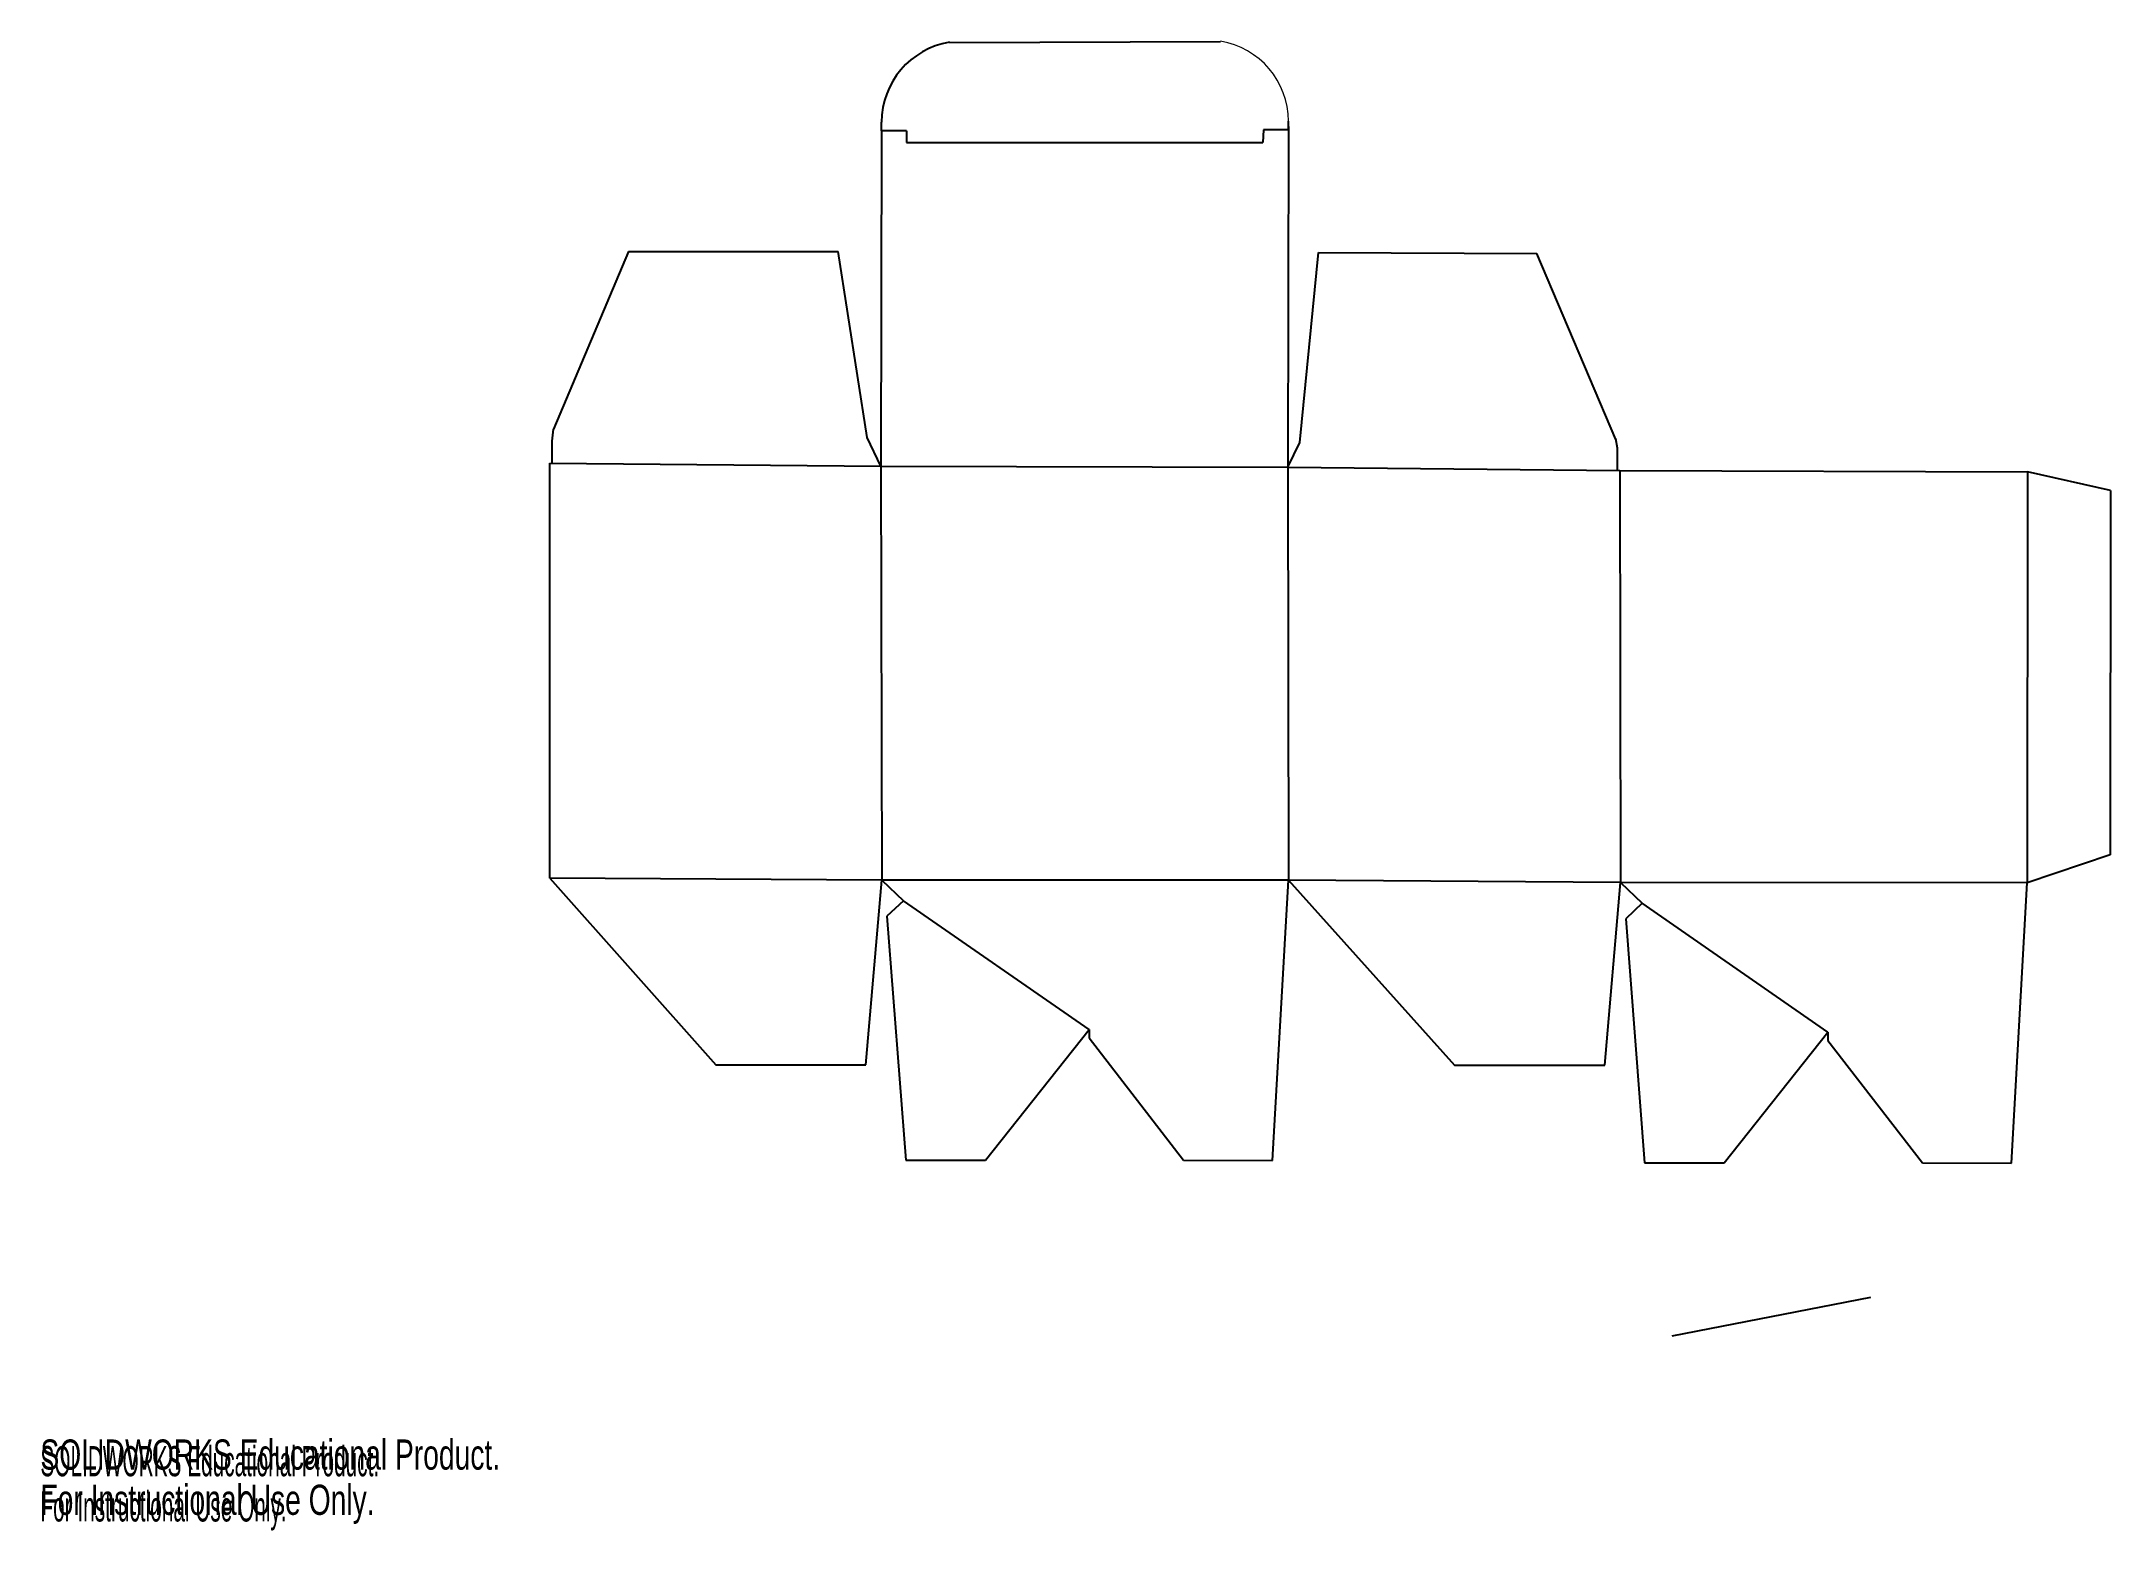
# Model space of a CAD drawing. Header units: millimetres. Extents: x 0 to 249, y -1 to 179.
import ezdxf

# ---------------------------------------------------------------- set-up
doc = ezdxf.new("R2010")
doc.units = ezdxf.units.MM
for name, color, linetype in [('SCORES', 2, 'Continuous'), ('SLD-0', 1, 'Continuous'), ('SLD-0_0', 179, 'Continuous')]:
    doc.layers.add(name, color=color, linetype=linetype)
doc.styles.add('SLDTEXTSTYLE0', font='TXT', dxfattribs={"width": 0.515789})
doc.styles.add('SLDTEXTSTYLE1', font='TXT', dxfattribs={"width": 0.7})

msp = doc.modelspace()

# ---------------------------------------------------------------- linework, layer by layer
at = {"layer": 'SCORES', "color": 18, "linetype": 'Continuous', "true_color": 0x000000}
for p, q in [((104.34, 166.43), (147.29, 166.43)), ((61.36, 127.78), (101.23, 127.43)), ((101.23, 127.43), (101.36, 77.53)), ((101.23, 127.43), (150.28, 127.29)), ((150.28, 127.29), (150.37, 77.51)), ((150.28, 127.29), (190.28, 126.9)), ((190.28, 126.9), (190.37, 77.23)), ((239.41, 126.73), (239.37, 77.19)), ((101.36, 77.53), (61.36, 77.78)), ((150.37, 77.51), (101.36, 77.53)), ((190.37, 77.23), (150.37, 77.51)), ((239.37, 77.19), (190.37, 77.23))]:
    msp.add_line(p, q, dxfattribs=at)
at = {"layer": 'SCORES', "color": 18, "true_color": 0x000000}
for p, q in [((126.36, 59.53), (103.97, 75.04)), ((215.36, 59.21), (192.98, 74.74))]:
    msp.add_line(p, q, dxfattribs=at)
at = {"layer": 'SLD-0', "linetype": 'Continuous'}
for p, q in [((109.51, 178.48), (142.18, 178.58)), ((101.34, 167.82), (101.23, 127.43)), ((150.36, 167.93), (150.28, 127.29)), ((70.86, 153.28), (96.11, 153.28)), ((99.6, 130.88), (96.11, 153.28)), ((151.73, 130.28), (153.97, 153.14)), ((153.97, 153.14), (180.27, 153.05)), ((61.36, 77.78), (61.36, 127.78)), ((190.28, 126.9), (239.41, 126.73)), ((249.41, 124.46), (249.37, 80.57)), ((61.36, 77.78), (81.36, 55.28)), ((99.46, 55.28), (101.36, 77.53)), ((148.45, 43.76), (150.37, 77.51)), ((150.37, 77.51), (170.35, 55.25)), ((188.46, 55.23), (190.37, 77.23)), ((237.45, 43.44), (239.37, 77.19)), ((101.99, 73.18), (104.26, 43.78)), ((191, 72.87), (193.25, 43.48)), ((113.86, 43.78), (126.36, 59.53)), ((126.36, 59.53), (126.36, 58.52)), ((126.36, 58.52), (137.73, 43.77)), ((202.85, 43.47), (215.36, 59.21)), ((215.36, 59.21), (215.36, 58.2)), ((215.36, 58.2), (226.73, 43.45)), ((81.36, 55.28), (99.46, 55.28)), ((170.35, 55.25), (188.46, 55.23)), ((104.26, 43.78), (113.86, 43.78)), ((137.73, 43.77), (148.45, 43.76)), ((193.25, 43.48), (202.85, 43.47)), ((226.73, 43.45), (237.45, 43.44))]:
    msp.add_line(p, q, dxfattribs=at)
at = {"layer": 'SLD-0', "color": 1, "linetype": 'Continuous'}
for p, q in [((101.34, 167.82), (101.34, 168.12)), ((150.36, 168.32), (150.36, 167.93))]:
    msp.add_line(p, q, dxfattribs=at)
at = {"layer": 'SLD-0'}
for p, q in [((104.34, 167.82), (101.34, 167.82)), ((104.34, 167.82), (104.34, 166.43)), ((147.36, 167.93), (147.29, 166.43)), ((150.36, 167.93), (147.36, 167.93)), ((101.23, 127.43), (99.6, 130.88)), ((150.28, 127.29), (151.73, 130.28)), ((249.41, 124.46), (239.41, 126.73)), ((249.37, 80.57), (239.37, 77.19)), ((101.36, 77.53), (103.97, 75.04)), ((103.97, 75.04), (101.99, 73.18)), ((190.37, 77.23), (192.98, 74.74)), ((192.98, 74.74), (191, 72.87))]:
    msp.add_line(p, q, dxfattribs=at)
at = {"layer": 'SLD-0', "color": 1}
msp.add_line((189.81, 130.62), (189.78, 130.7), dxfattribs=at)
at = {"layer": 'SLD-0_0', "color": 1}
for p, q in [((142.17, 178.6), (142.18, 178.58)), ((101.34, 167.82), (101.34, 168.86)), ((150.36, 168.96), (150.35, 168.98)), ((150.36, 167.93), (150.36, 168.96)), ((70.86, 153.28), (61.8, 131.88)), ((189.81, 130.62), (180.27, 153.05)), ((61.66, 130.43), (61.8, 131.88)), ((61.66, 127.78), (61.66, 130.43)), ((189.98, 129.56), (189.78, 130.7)), ((189.98, 126.91), (189.98, 129.56))]:
    msp.add_line(p, q, dxfattribs=at)
at = {"layer": 'SLD-0_0'}
for p, q in [((126.36, 59.53), (126.36, 58.52)), ((196.6, 22.6), (220.52, 27.26))]:
    msp.add_line(p, q, dxfattribs=at)
at = {"layer": 'SLD-0_0', "color": 1}
msp.add_arc((111.09, 168.86), 9.75, 99.2726, 180, dxfattribs=at)
at = {"layer": 'SLD-0_0', "color": 1, "linetype": 'Continuous', "lineweight": 18}
msp.add_arc((140.6, 168.98), 9.75, 360, 80.7274, dxfattribs=at)

# ---------------------------------------------------------------- texts
at = {"color": 7, "linetype": 'Continuous', "char_height": 3.633, "attachment_point": 1, "style": 'SLDTEXTSTYLE1'}
for s, insert in [('SOLIDWORKS Educational Product.', (0, 10.13)), ('For Instructional Use Only.', (0, 4.68))]:
    msp.add_mtext(s, dxfattribs=dict(at, insert=insert))
at = {"layer": 'SLD-0_0', "color": 7, "char_height": 3.633, "attachment_point": 1, "style": 'SLDTEXTSTYLE0'}
for s, insert in [('SOLIDWORKS Educational Product.', (0, 9.33)), ('For Instructional Use Only.', (0, 3.88))]:
    msp.add_mtext(s, dxfattribs=dict(at, insert=insert))

doc.saveas('drawing.dxf')
